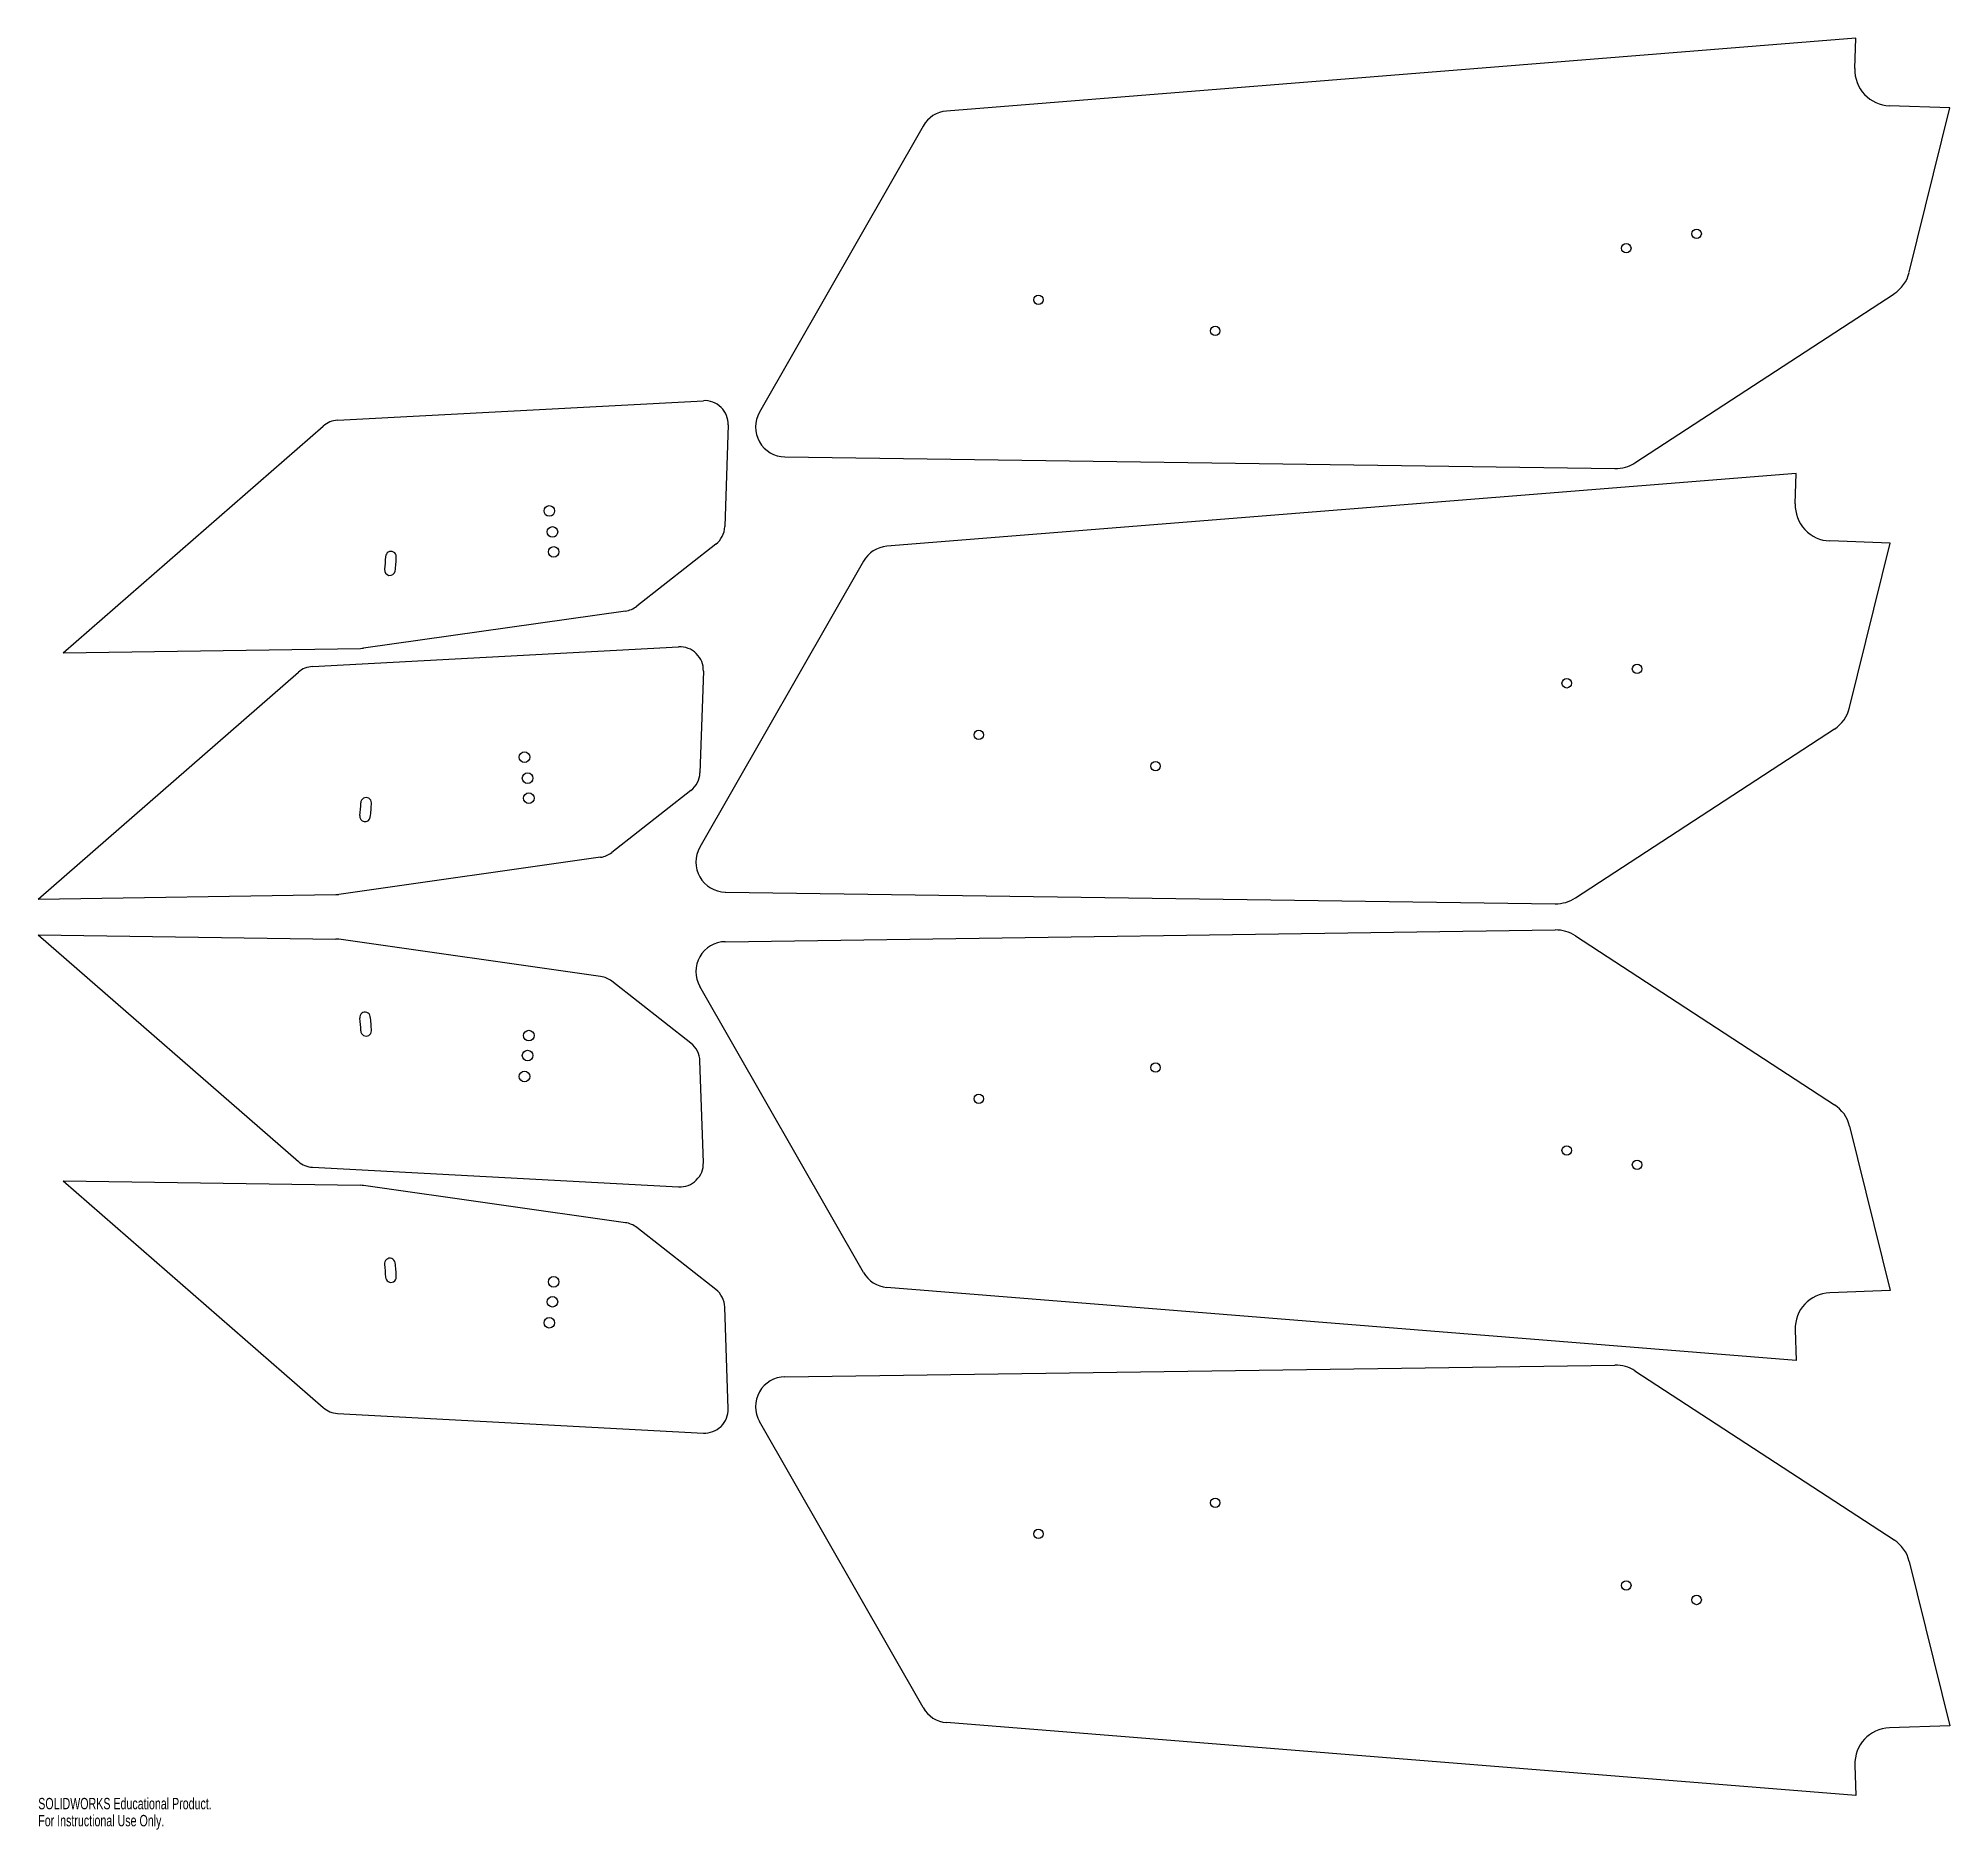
# Model space of a CAD drawing. Header units: inches. Extents: x -18.5 to 13.5, y -15.3 to 14.7.
import ezdxf

# ---------------------------------------------------------------- set-up
doc = ezdxf.new("R2010")
doc.units = ezdxf.units.IN
doc.header["$MEASUREMENT"] = 0
doc.styles.add('SLDTEXTSTYLE0', font='TXT', dxfattribs={"width": 0.7})

msp = doc.modelspace()

# ---------------------------------------------------------------- linework, layer by layer
at = {"color": 7, "linetype": 'Continuous', "lineweight": 25}
for p, q in [((11.91, 14.688), (-3.294, 13.47)), ((11.892, 14.18), (11.91, 14.688)), ((13.479, 13.524), (12.471, 13.559)), ((12.801, 10.775), (13.479, 13.524)), ((-3.688, 13.22), (-6.423, 8.437)), ((8.216, 7.591), (12.547, 10.416)), ((-13.479, 8.301), (-7.36, 8.629)), ((-18.066, 4.414), (-13.716, 8.205)), ((-6.945, 8.223), (-7.002, 6.525)), ((-5.996, 7.689), (7.88, 7.493)), ((10.913, 7.414), (-4.291, 6.195)), ((10.895, 6.905), (10.913, 7.414)), ((-7.153, 6.228), (-8.475, 5.193)), ((12.482, 6.249), (11.474, 6.284)), ((11.805, 3.5), (12.482, 6.249)), ((-4.685, 5.945), (-7.42, 1.163)), ((-8.663, 5.113), (-13.041, 4.492)), ((-18.066, 4.414), (-13.091, 4.488)), ((-13.894, 4.185), (-7.775, 4.513)), ((-18.481, 0.298), (-14.131, 4.088)), ((-7.36, 4.107), (-7.418, 2.408)), ((7.219, 0.316), (11.55, 3.141)), ((-7.568, 2.112), (-8.89, 1.076)), ((-9.078, 0.996), (-13.457, 0.375)), ((-18.481, 0.298), (-13.506, 0.371)), ((-6.993, 0.415), (6.883, 0.219)), ((-18.481, -0.298), (-14.131, -4.088)), ((-18.481, -0.298), (-13.506, -0.371)), ((-6.993, -0.415), (6.883, -0.219)), ((7.219, -0.316), (11.55, -3.141)), ((-9.078, -0.996), (-13.457, -0.375)), ((-7.568, -2.112), (-8.89, -1.076)), ((-4.685, -5.945), (-7.42, -1.163)), ((-7.36, -4.107), (-7.418, -2.408)), ((11.805, -3.5), (12.482, -6.249)), ((-18.066, -4.414), (-13.716, -8.205)), ((-18.066, -4.414), (-13.091, -4.488)), ((-13.894, -4.185), (-7.775, -4.513)), ((-8.663, -5.113), (-13.041, -4.492)), ((-7.153, -6.228), (-8.475, -5.193)), ((10.913, -7.414), (-4.291, -6.195)), ((12.482, -6.249), (11.474, -6.284)), ((-6.945, -8.223), (-7.002, -6.525)), ((10.895, -6.905), (10.913, -7.414)), ((-5.996, -7.689), (7.88, -7.493)), ((8.216, -7.591), (12.547, -10.416)), ((-13.479, -8.301), (-7.36, -8.629)), ((-3.688, -13.22), (-6.423, -8.437)), ((12.801, -10.775), (13.479, -13.524)), ((11.91, -14.688), (-3.294, -13.47)), ((13.479, -13.524), (12.471, -13.559)), ((11.892, -14.18), (11.91, -14.688))]:
    msp.add_line(p, q, dxfattribs=at)
for centre, radius in [((8.071, 11.178), 0.0787), ((9.247, 11.42), 0.0787), ((-1.758, 10.316), 0.0787), ((1.197, 9.795), 0.0787), ((-9.936, 6.786), 0.0886), ((-9.884, 6.435), 0.0886), ((-9.863, 6.101), 0.0886), ((8.25, 4.145), 0.0787), ((7.074, 3.904), 0.0787), ((-2.755, 3.041), 0.0787), ((-10.351, 2.669), 0.0886), ((0.2, 2.52), 0.0787), ((-10.299, 2.319), 0.0886), ((-10.278, 1.985), 0.0886), ((-10.278, -1.985), 0.0886), ((-10.299, -2.319), 0.0886), ((0.2, -2.52), 0.0787), ((-10.351, -2.669), 0.0886), ((-2.755, -3.041), 0.0787), ((7.074, -3.904), 0.0787), ((8.25, -4.145), 0.0787), ((-9.863, -6.101), 0.0886), ((-9.884, -6.435), 0.0886), ((-9.936, -6.786), 0.0886), ((1.197, -9.795), 0.0787), ((-1.758, -10.316), 0.0787), ((8.071, -11.178), 0.0787), ((9.247, -11.42), 0.0787)]:
    msp.add_circle(centre, radius, dxfattribs=at)
for centre, radius, start, end in [((12.492, 14.159), 0.6, 178, 268), ((-3.254, 12.972), 0.5, 94.5815, 150.2354), ((12.219, 10.918), 0.6, 303.1162, 346.151), ((-7.339, 8.236), 0.394, 358.0714, 93.0714), ((-5.989, 8.189), 0.5, 150.2354, 269.1907), ((-13.457, 7.908), 0.394, 93.0714, 131.0714), ((7.888, 8.093), 0.6, 269.1907, 303.1162), ((11.495, 6.884), 0.6, 178, 268), ((-7.396, 6.538), 0.394, 308.0714, 358.0714), ((-12.584, 6.022), 0.0886, 0.2958, 180.2958), ((-4.251, 5.697), 0.5, 94.5815, 150.2354), ((-12.602, 5.796), 0.0886, 170.5658, 350.5658), ((-13.92, 6.015), 1.248, 350.5658, 0.2958), ((-13.92, 6.015), 1.425, 350.5658, 0.2958), ((-8.718, 5.503), 0.394, 278.0714, 308.0714), ((-13.097, 4.882), 0.394, 270.8514, 278.0714), ((-7.754, 4.12), 0.394, 358.0714, 93.0714), ((-13.873, 3.792), 0.394, 93.0714, 131.0714), ((11.222, 3.643), 0.6, 303.1162, 346.151), ((-7.811, 2.422), 0.394, 308.0714, 358.0714), ((-12.999, 1.906), 0.0886, 0.2958, 180.2958), ((-13.017, 1.68), 0.0886, 170.5658, 350.5658), ((-14.336, 1.899), 1.248, 350.5658, 0.2958), ((-14.336, 1.899), 1.425, 350.5658, 0.2958), ((-9.133, 1.386), 0.394, 278.0714, 308.0714), ((-6.986, 0.915), 0.5, 150.2354, 269.1907), ((-13.512, 0.765), 0.394, 270.8514, 278.0714), ((6.891, 0.819), 0.6, 269.1907, 303.1162), ((6.891, -0.819), 0.6, 56.8838, 90.8093), ((-13.512, -0.765), 0.394, 81.9286, 89.1486), ((-6.986, -0.915), 0.5, 90.8093, 209.7646), ((-9.133, -1.386), 0.394, 51.9286, 81.9286), ((-13.017, -1.68), 0.0886, 9.4342, 189.4342), ((-14.336, -1.899), 1.248, 359.7042, 9.4342), ((-12.999, -1.906), 0.0886, 179.7042, 359.7042), ((-14.336, -1.899), 1.425, 359.7042, 9.4342), ((-7.811, -2.422), 0.394, 1.9286, 51.9286), ((11.222, -3.643), 0.6, 13.849, 56.8838), ((-13.873, -3.792), 0.394, 228.9286, 266.9286), ((-7.754, -4.12), 0.394, 266.9286, 1.9286), ((-13.097, -4.882), 0.394, 81.9286, 89.1486), ((-8.718, -5.503), 0.394, 51.9286, 81.9286), ((-12.602, -5.796), 0.0886, 9.4342, 189.4342), ((-13.92, -6.015), 1.248, 359.7042, 9.4342), ((-12.584, -6.022), 0.0886, 179.7042, 359.7042), ((-13.92, -6.015), 1.425, 359.7042, 9.4342), ((-4.251, -5.697), 0.5, 209.7646, 265.4185), ((-7.396, -6.538), 0.394, 1.9286, 51.9286), ((11.495, -6.884), 0.6, 92, 182), ((7.888, -8.093), 0.6, 56.8838, 90.8093), ((-5.989, -8.189), 0.5, 90.8093, 209.7646), ((-13.457, -7.908), 0.394, 228.9286, 266.9286), ((-7.339, -8.236), 0.394, 266.9286, 1.9286), ((12.219, -10.918), 0.6, 13.849, 56.8838), ((-3.254, -12.972), 0.5, 209.7646, 265.4185), ((12.492, -14.159), 0.6, 92, 182)]:
    msp.add_arc(centre, radius, start, end, dxfattribs=at)

# ---------------------------------------------------------------- texts
at = {"color": 7, "linetype": 'Continuous', "char_height": 0.1903, "attachment_point": 1, "style": 'SLDTEXTSTYLE0'}
for s, insert in [('SOLIDWORKS Educational Product.', (-18.481, -14.729)), ('For Instructional Use Only.', (-18.481, -15.014))]:
    msp.add_mtext(s, dxfattribs=dict(at, insert=insert))

doc.saveas('drawing.dxf')
